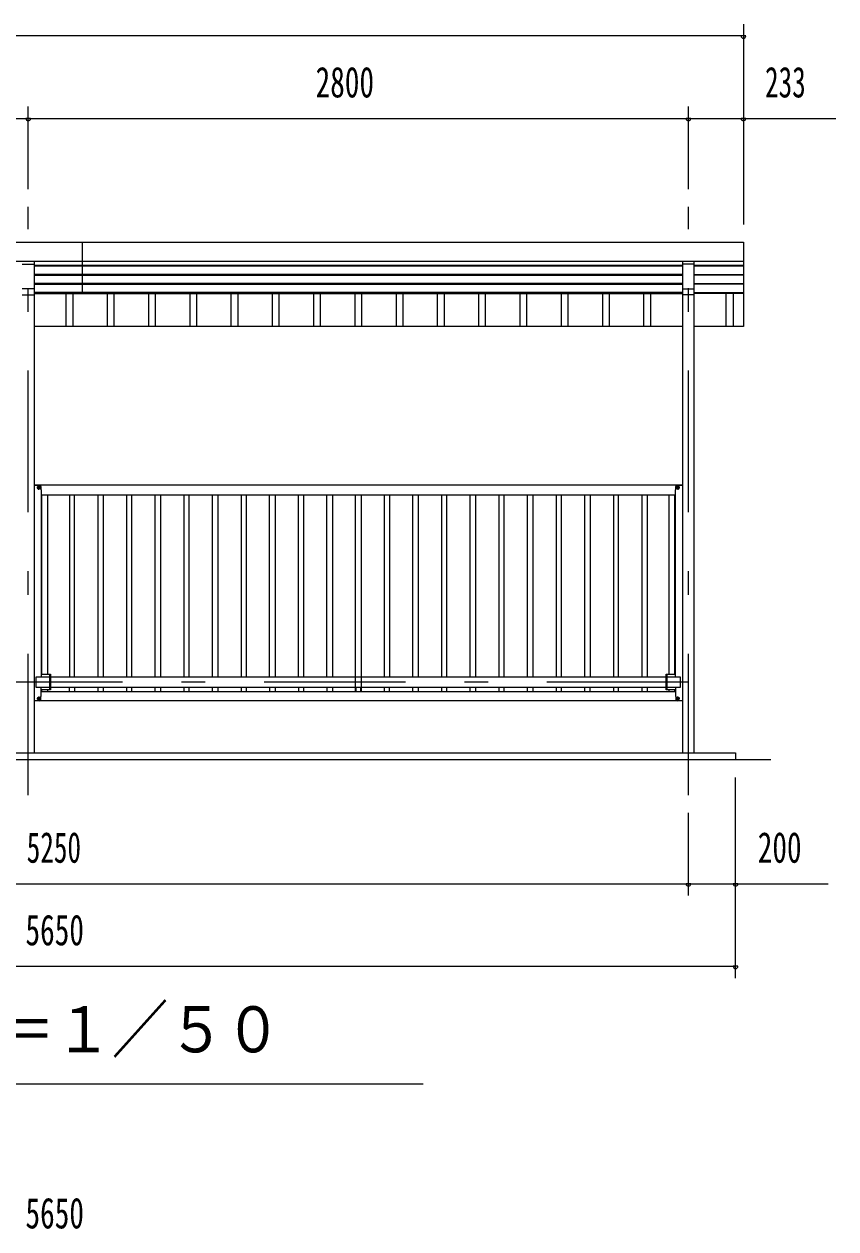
# Model space of a CAD drawing. Units: millimetres, scale not verified. Extents: x -21353 to 21363, y -10500 to 10500.
# Drawn here: x -1953 to 1490, y 32 to 5139 of the extents above; entities that cross this region are included whole.
import ezdxf
from ezdxf.enums import TextEntityAlignment as Align

# ---------------------------------------------------------------- set-up
doc = ezdxf.new("R2010")
doc.units = ezdxf.units.MM
doc.header["$LTSCALE"] = 50
doc.linetypes.add('USER3', pattern=[24, 12, -5, 2, -5])
for name, color, linetype, lineweight in [('0-2_1-0BOLD', 7, 'Continuous', 18), ('0-3_1-2CENTER', 3, 'USER3', 18), ('0-4_1-4THIN', 4, 'Continuous', 18), ('0-5_1-5DIM', 3, 'Continuous', 18)]:
    doc.layers.add(name, color=color, linetype=linetype, lineweight=lineweight)
doc.styles.add('ＭＳ ゴシック', font='')
doc.styles.get('ＭＳ ゴシック').set_extended_font_data('MS Gothic')

msp = doc.modelspace()

# ---------------------------------------------------------------- linework, layer by layer
at = {"layer": '0-2_1-0BOLD'}
for p, q in [((-1705.11, 3997.16), (-1705.11, 4213.68)), ((1097.89, 4132.53), (-4618.11, 4132.53)), ((-1960.11, 4120.85), (-1910.11, 4120.85)), ((-1910.11, 4132.53), (-1910.11, 2049.68)), ((-1910.11, 4116.23), (839.89, 4116.23)), ((839.89, 4112.9), (-1910.11, 4112.9)), ((839.89, 4132.53), (839.89, 2049.68)), ((889.89, 4120.85), (839.89, 4120.85)), ((889.89, 2049.68), (889.89, 4132.53)), ((889.89, 4116.23), (1097.89, 4116.23)), ((1097.89, 4112.9), (889.89, 4112.9)), ((839.89, 4077.65), (-1910.11, 4077.65)), ((-1910.11, 4074.32), (839.89, 4074.32)), ((839.89, 4039.07), (-1910.11, 4039.07)), ((-1910.11, 4035.74), (839.89, 4035.74)), ((889.89, 4077.65), (1097.89, 4077.65)), ((1097.89, 4074.32), (889.89, 4074.32)), ((889.89, 4039.07), (1097.89, 4039.07)), ((1097.89, 4035.74), (889.89, 4035.74)), ((-1910.11, 4015.79), (-1960.11, 4015.79)), ((-1960.11, 3990.57), (-1910.11, 3990.57)), ((839.89, 4000.49), (-1910.11, 4000.49)), ((-1910.11, 3997.16), (839.89, 3997.16)), ((839.89, 4015.79), (889.89, 4015.79)), ((889.89, 3990.57), (839.89, 3990.57)), ((889.89, 4000.49), (1097.89, 4000.49)), ((1097.89, 3997.16), (889.89, 3997.16)), ((839.89, 3856.68), (-1910.11, 3856.68)), ((1097.89, 3856.68), (889.89, 3856.68)), ((-1910.11, 3183.68), (-1886.71, 3183.68)), ((837.89, 3183.67), (-1908.11, 3183.67)), ((-1895.11, 3170.84), (-1895.11, 3176.52)), ((-1895.07, 3176.59), (-1890.15, 3179.43)), ((-1890.15, 3167.93), (-1895.07, 3170.77)), ((-1890.07, 3179.43), (-1885.15, 3176.59)), ((-1885.15, 3170.77), (-1890.07, 3167.93)), ((-1885.11, 3176.52), (-1885.11, 3170.84)), ((814.89, 3170.84), (814.89, 3176.52)), ((814.93, 3176.59), (819.85, 3179.43)), ((819.85, 3167.93), (814.93, 3170.77)), ((816.49, 3183.68), (839.89, 3183.68)), ((819.93, 3179.43), (824.85, 3176.59)), ((824.85, 3170.77), (819.93, 3167.93)), ((824.89, 3176.52), (824.89, 3170.84)), ((-1880.11, 3143.68), (809.89, 3143.68)), ((809.89, 2371.03), (809.89, 3164.68)), ((-1880.11, 2382.68), (-1840.11, 2382.68)), ((-1843.31, 2316.68), (-1843.31, 2382.68)), ((769.9, 2371.03), (-1840.11, 2371.03)), ((769.9, 2382.68), (809.9, 2382.68)), ((773.1, 2382.68), (773.1, 2316.68)), ((831.95, 2371.03), (773.1, 2371.03)), ((-1880.11, 2309.68), (809.89, 2309.68)), ((-1840.11, 2328.33), (769.9, 2328.33)), ((839.89, 2269.68), (-1910.11, 2269.68)), ((-1895.11, 2282.52), (-1895.11, 2276.84)), ((-1890.15, 2285.43), (-1895.07, 2282.59)), ((-1895.07, 2276.77), (-1890.15, 2273.93)), ((-1885.15, 2282.59), (-1890.07, 2285.43)), ((-1890.07, 2273.93), (-1885.15, 2276.77)), ((-1885.11, 2276.84), (-1885.11, 2282.52)), ((814.89, 2282.52), (814.89, 2276.84)), ((819.85, 2285.43), (814.93, 2282.59)), ((814.93, 2276.77), (819.85, 2273.93)), ((824.85, 2282.59), (819.93, 2285.43)), ((819.93, 2273.93), (824.85, 2276.77)), ((824.89, 2276.84), (824.89, 2282.52)), ((1214.89, 2019.68), (-4735.11, 2019.68))]:
    msp.add_line(p, q, dxfattribs=at)
for points in [[(-4410.11, 3856.68), (-4618.11, 3856.68), (-4618.11, 4213.68), (1097.89, 4213.68), (1097.89, 3856.68)], [(-1881.71, 3178.68), (-1881.71, 3164.68), (-1880.11, 3164.68), (-1880.11, 2371.03)], [(809.89, 3164.68), (811.49, 3164.68), (811.49, 3178.68)], [(-1843.31, 2371.03), (-1902.16, 2371.03), (-1902.16, 2328.33), (-1843.31, 2328.33)], [(-1840.11, 2382.68), (-1840.11, 2316.68), (-1880.11, 2316.68)], [(809.9, 2316.68), (769.9, 2316.68), (769.9, 2382.68)], [(773.1, 2328.33), (831.95, 2328.33), (831.95, 2371.03)], [(-1881.71, 2274.68), (-1881.71, 2288.68), (-1880.11, 2288.68), (-1880.11, 2328.33)], [(809.89, 2328.33), (809.89, 2288.68), (811.49, 2288.68), (811.49, 2274.68)], [(-4585.11, 2049.68), (1064.89, 2049.68), (1064.89, 2019.68)]]:
    msp.add_lwpolyline(points, dxfattribs=at)
for centre, radius in [((-1890.11, 3173.68), 6.25), ((-1890.11, 3173.68), 4.9), ((819.89, 3173.68), 6.25), ((819.89, 3173.68), 4.9), ((-1890.11, 2279.68), 6.25), ((-1890.11, 2279.68), 4.9), ((819.89, 2279.68), 6.25), ((819.89, 2279.68), 4.9)]:
    msp.add_circle(centre, radius, dxfattribs=at)
for centre, radius, start, end in [((-1890.11, 3173.68), 5.75, 149.59184, 150.40814), ((-1890.11, 3173.68), 5.75, 209.59184, 210.40814), ((-1890.11, 3173.68), 5.75, 89.59184, 90.40814), ((-1890.11, 3173.68), 5.75, 269.59184, 270.40814), ((-1886.71, 3178.68), 5, 0, 90), ((-1890.11, 3173.68), 5.75, 29.59184, 30.40814), ((-1890.11, 3173.68), 5.75, 329.59184, 330.40814), ((816.49, 3178.68), 5, 90, 180), ((819.89, 3173.68), 5.75, 149.59184, 150.40814), ((819.89, 3173.68), 5.75, 209.59184, 210.40814), ((819.89, 3173.68), 5.75, 89.59184, 90.40814), ((819.89, 3173.68), 5.75, 269.59184, 270.40814), ((819.89, 3173.68), 5.75, 29.59184, 30.40814), ((819.89, 3173.68), 5.75, 329.59184, 330.40814), ((-1890.11, 2279.68), 5.75, 149.59184, 150.40814), ((-1890.11, 2279.68), 5.75, 209.59184, 210.40814), ((-1890.11, 2279.68), 5.75, 89.59184, 90.40814), ((-1890.11, 2279.68), 5.75, 269.59184, 270.40814), ((-1886.71, 2274.68), 5, 270, 0), ((-1890.11, 2279.68), 5.75, 29.59184, 30.40814), ((-1890.11, 2279.68), 5.75, 329.59184, 330.40814), ((816.49, 2274.68), 5, 180, 270), ((819.89, 2279.68), 5.75, 149.59184, 150.40814), ((819.89, 2279.68), 5.75, 209.59184, 210.40814), ((819.89, 2279.68), 5.75, 89.59184, 90.40814), ((819.89, 2279.68), 5.75, 269.59184, 270.40814), ((819.89, 2279.68), 5.75, 29.59184, 30.40814), ((819.89, 2279.68), 5.75, 329.59184, 330.40814)]:
    msp.add_arc(centre, radius, start, end, dxfattribs=at)
at = {"layer": '0-3_1-2CENTER'}
for p, q in [((-1935.11, 1869.68), (-1935.11, 4363.68)), ((864.89, 1869.68), (864.89, 4363.68)), ((-1881.36, 3173.68), (-1898.86, 3173.68)), ((-1890.11, 3164.93), (-1890.11, 3182.43)), ((828.64, 3173.68), (811.14, 3173.68)), ((819.89, 3182.43), (819.89, 3164.93)), ((864.89, 2349.68), (-4385.11, 2349.68)), ((-1898.86, 2279.68), (-1881.36, 2279.68)), ((-1890.11, 2288.43), (-1890.11, 2270.93)), ((828.64, 2279.68), (811.14, 2279.68)), ((819.89, 2270.93), (819.89, 2288.43))]:
    msp.add_line(p, q, dxfattribs=at)
at = {"layer": '0-4_1-4THIN'}
for p, q in [((-1775.11, 3997.16), (-1775.11, 3856.68)), ((-1745.11, 3856.68), (-1745.11, 3997.16)), ((-1600.11, 3997.16), (-1600.11, 3856.68)), ((-1570.11, 3856.68), (-1570.11, 3997.16)), ((-1425.11, 3997.16), (-1425.11, 3856.68)), ((-1395.11, 3856.68), (-1395.11, 3997.16)), ((-1250.11, 3997.16), (-1250.11, 3856.68)), ((-1220.11, 3856.68), (-1220.11, 3997.16)), ((-1075.11, 3997.16), (-1075.11, 3856.68)), ((-1045.11, 3856.68), (-1045.11, 3997.16)), ((-900.11, 3997.16), (-900.11, 3856.68)), ((-870.11, 3856.68), (-870.11, 3997.16)), ((-725.11, 3997.16), (-725.11, 3856.68)), ((-695.11, 3856.68), (-695.11, 3997.16)), ((-550.11, 3997.16), (-550.11, 3856.68)), ((-520.11, 3856.68), (-520.11, 3997.16)), ((-375.11, 3997.16), (-375.11, 3856.68)), ((-345.11, 3856.68), (-345.11, 3997.16)), ((-200.11, 3997.16), (-200.11, 3856.68)), ((-170.11, 3856.68), (-170.11, 3997.16)), ((-25.11, 3997.16), (-25.11, 3856.68)), ((4.89, 3856.68), (4.89, 3997.16)), ((149.89, 3997.16), (149.89, 3856.68)), ((179.89, 3856.68), (179.89, 3997.16)), ((324.89, 3997.16), (324.89, 3856.68)), ((354.89, 3856.68), (354.89, 3997.16)), ((499.89, 3997.16), (499.89, 3856.68)), ((529.89, 3856.68), (529.89, 3997.16)), ((674.89, 3997.16), (674.89, 3856.68)), ((704.89, 3856.68), (704.89, 3997.16)), ((1024.89, 3856.68), (1024.89, 3997.16)), ((1054.89, 3997.16), (1054.89, 3856.68)), ((-1877.61, 2382.68), (-1877.61, 3143.68)), ((-1852.61, 3143.68), (-1852.61, 2382.68)), ((-1760.61, 3143.68), (-1760.61, 2371.03)), ((-1738.61, 2371.03), (-1738.61, 3143.68)), ((-1639.11, 2371.03), (-1639.11, 3143.68)), ((-1617.11, 3143.68), (-1617.11, 2371.03)), ((-1518.61, 3143.68), (-1518.61, 2371.03)), ((-1495.61, 2371.03), (-1495.61, 3143.68)), ((-1397.11, 2371.03), (-1397.11, 3143.68)), ((-1374.11, 3143.68), (-1374.11, 2371.03)), ((-1275.61, 3143.68), (-1275.61, 2371.03)), ((-1252.61, 2371.03), (-1252.61, 3143.68)), ((-1154.11, 2371.03), (-1154.11, 3143.68)), ((-1131.11, 3143.68), (-1131.11, 2371.03)), ((-1032.61, 3143.68), (-1032.61, 2371.03)), ((-1009.61, 2371.03), (-1009.61, 3143.68)), ((-911.11, 2371.03), (-911.11, 3143.68)), ((-888.11, 3143.68), (-888.11, 2371.03)), ((-789.61, 3143.68), (-789.61, 2371.03)), ((-766.61, 2371.03), (-766.61, 3143.68)), ((-668.11, 2371.03), (-668.11, 3143.68)), ((-645.11, 3143.68), (-645.11, 2371.03)), ((-546.61, 2309.68), (-546.61, 3143.68)), ((-523.61, 3143.68), (-523.61, 2309.68)), ((-425.11, 3143.68), (-425.11, 2371.03)), ((-402.11, 2371.03), (-402.11, 3143.68)), ((-303.61, 2371.03), (-303.61, 3143.68)), ((-280.61, 3143.68), (-280.61, 2371.03)), ((-182.11, 3143.68), (-182.11, 2371.03)), ((-159.11, 2371.03), (-159.11, 3143.68)), ((-60.61, 2371.03), (-60.61, 3143.68)), ((-37.61, 3143.68), (-37.61, 2371.03)), ((60.89, 3143.68), (60.89, 2371.03)), ((83.89, 2371.03), (83.89, 3143.68)), ((182.39, 2371.03), (182.39, 3143.68)), ((205.39, 3143.68), (205.39, 2371.03)), ((303.89, 3143.68), (303.89, 2371.03)), ((326.89, 2371.03), (326.89, 3143.68)), ((425.39, 2371.03), (425.39, 3143.68)), ((448.39, 3143.68), (448.39, 2371.03)), ((546.89, 3143.68), (546.89, 2371.03)), ((568.89, 2371.03), (568.89, 3143.68)), ((668.39, 2371.03), (668.39, 3143.68)), ((690.39, 3143.68), (690.39, 2371.03)), ((782.39, 3143.68), (782.39, 2382.68)), ((807.39, 2382.68), (807.39, 3143.68)), ((-1877.61, 2309.68), (-1877.61, 2316.68)), ((-1852.61, 2316.68), (-1852.61, 2309.68)), ((-1760.61, 2309.68), (-1760.61, 2328.33)), ((-1738.61, 2328.33), (-1738.61, 2309.68)), ((-1639.11, 2309.68), (-1639.11, 2328.33)), ((-1617.11, 2328.33), (-1617.11, 2309.68)), ((-1517.61, 2328.33), (-1517.61, 2309.68)), ((-1495.61, 2309.68), (-1495.61, 2328.33)), ((-1396.11, 2309.68), (-1396.11, 2328.33)), ((-1374.11, 2328.33), (-1374.11, 2309.68)), ((-1274.61, 2328.33), (-1274.61, 2309.68)), ((-1252.61, 2309.68), (-1252.61, 2328.33)), ((-1153.11, 2309.68), (-1153.11, 2328.33)), ((-1131.11, 2328.33), (-1131.11, 2309.68)), ((-1031.61, 2328.33), (-1031.61, 2309.68)), ((-1009.61, 2309.68), (-1009.61, 2328.33)), ((-910.11, 2309.68), (-910.11, 2328.33)), ((-888.11, 2328.33), (-888.11, 2309.68)), ((-788.61, 2328.33), (-788.61, 2309.68)), ((-766.61, 2309.68), (-766.61, 2328.33)), ((-667.11, 2309.68), (-667.11, 2328.33)), ((-645.11, 2328.33), (-645.11, 2309.68)), ((-545.61, 2328.33), (-545.61, 2309.68)), ((-524.61, 2309.68), (-524.61, 2328.33)), ((-425.11, 2328.33), (-425.11, 2309.68)), ((-403.11, 2309.68), (-403.11, 2328.33)), ((-303.61, 2309.68), (-303.61, 2328.33)), ((-281.61, 2328.33), (-281.61, 2309.68)), ((-182.11, 2328.33), (-182.11, 2309.68)), ((-160.11, 2309.68), (-160.11, 2328.33)), ((-60.61, 2309.68), (-60.61, 2328.33)), ((-38.61, 2328.33), (-38.61, 2309.68)), ((60.89, 2328.33), (60.89, 2309.68)), ((82.89, 2309.68), (82.89, 2328.33)), ((182.39, 2309.68), (182.39, 2328.33)), ((204.39, 2328.33), (204.39, 2309.68)), ((303.89, 2328.33), (303.89, 2309.68)), ((325.89, 2309.68), (325.89, 2328.33)), ((425.39, 2309.68), (425.39, 2328.33)), ((447.39, 2328.33), (447.39, 2309.68)), ((546.89, 2328.33), (546.89, 2309.68)), ((568.89, 2309.68), (568.89, 2328.33)), ((668.39, 2309.68), (668.39, 2328.33)), ((690.39, 2328.33), (690.39, 2309.68)), ((782.39, 2316.68), (782.39, 2309.68)), ((807.39, 2309.68), (807.39, 2316.68))]:
    msp.add_line(p, q, dxfattribs=at)
at = {"layer": '0-5_1-5DIM'}
for p, q in [((1097.89, 5138.68), (1097.89, 4288.68)), ((1097.89, 5088.68), (-4618.11, 5088.68)), ((1107.89, 5088.68), (1087.89, 5088.68)), ((-1935.11, 4438.68), (-1935.11, 4788.68)), ((864.89, 4438.68), (864.89, 4788.68)), ((-5010.61, 4738.68), (1490.39, 4738.68)), ((-1925.11, 4738.68), (-1945.11, 4738.68)), ((874.89, 4738.68), (854.89, 4738.68)), ((1107.89, 4738.68), (1087.89, 4738.68)), ((1064.89, 1094.68), (1064.89, 1944.68)), ((864.89, 1444.68), (864.89, 1794.68)), ((-4977.61, 1494.68), (1457.39, 1494.68)), ((874.89, 1494.68), (854.89, 1494.68)), ((1074.89, 1494.68), (1054.89, 1494.68)), ((-4585.11, 1144.68), (1064.89, 1144.68)), ((1074.89, 1144.68), (1054.89, 1144.68)), ((-260.11, 644.68), (-3260.11, 644.68))]:
    msp.add_line(p, q, dxfattribs=at)
for centre in [(1097.89, 5088.68), (-1935.11, 4738.68), (864.89, 4738.68), (1097.89, 4738.68), (864.89, 1494.68), (1064.89, 1494.68), (1064.89, 1144.68)]:
    msp.add_arc(centre, 10, 180, 0, dxfattribs=at)

# ---------------------------------------------------------------- texts
at = {"layer": '0-5_1-5DIM', "color": 7, "style": 'ＭＳ ゴシック'}
for s, height, width, p in [('2800', 130.2, 0.7, (-716.38, 4788.68)), ('233', 130.2, 0.65, (1189.72, 4788.68)), ('5250', 130.2, 0.65, (-1941.46, 1544.68)), ('200', 130.2, 0.7, (1158.87, 1544.68)), ('5650', 130.2, 0.7, (-1946.74, 1194.68)), ('正面図\u3000Ｓ＝１／５０', 195.4, 0.9, (-3260.11, 721.32)), ('5650', 130.2, 0.7, (-1946.74, -5.32))]:
    msp.add_text(s, height=height, dxfattribs=dict(at, width=width)).set_placement(p, align=Align.BOTTOM_LEFT)

doc.saveas('drawing.dxf')
